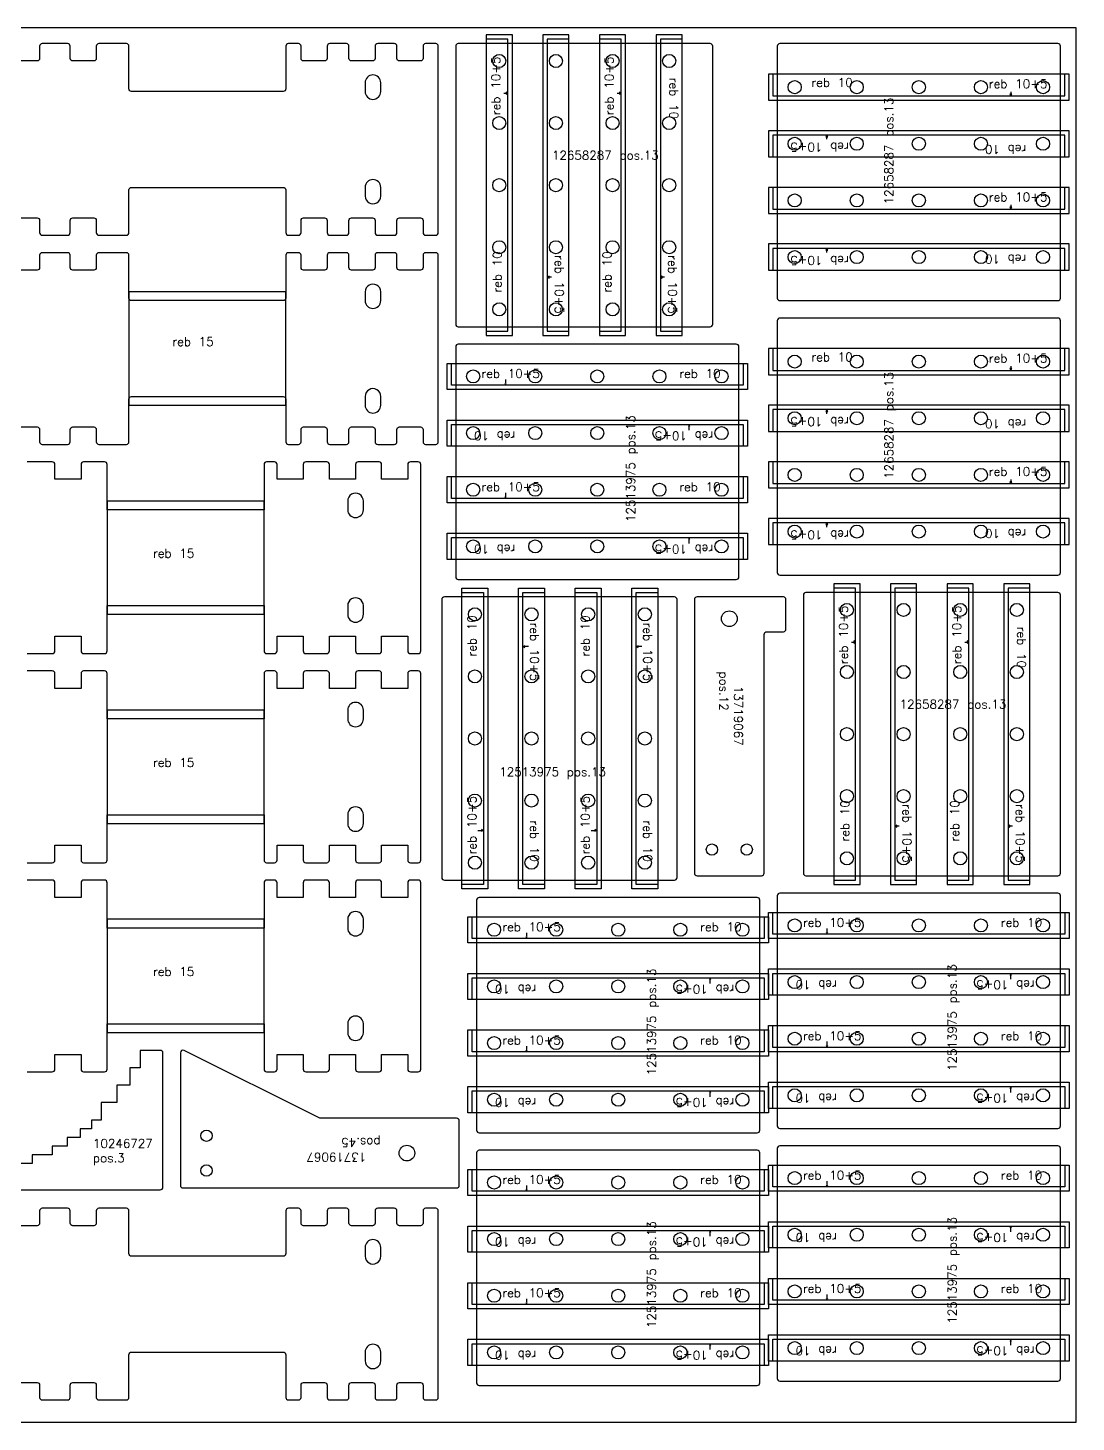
# Model space of a CAD drawing. Header units: millimetres. Extents: x 0 to 2500, y -105 to 1600.
# Drawn here: x 1297 to 2500, y 0 to 1600 of the extents above; entities that cross this region are included whole.
import ezdxf

# ---------------------------------------------------------------- set-up
doc = ezdxf.new("R2010")
doc.units = ezdxf.units.MM
for name, color, linetype in [('10246727', 7, 'Continuous'), ('12513975', 7, 'Continuous'), ('12658287', 7, 'Continuous'), ('13719067v0', 7, 'Continuous'), ('Rebaixo', 6, 'Continuous'), ('sheet', 24, 'Continuous'), ('Texto', 7, 'Continuous')]:
    doc.layers.add(name, color=color, linetype=linetype)
doc.styles.get("Standard").update_dxf_attribs({"font": 'txt.shx'})

msp = doc.modelspace()

# ---------------------------------------------------------------- linework, layer by layer
at = {"color": 1}
for points in [[(1296, 882), (1325, 882, 0.414214), (1328, 885), (1328, 902), (1358, 902), (1358, 885, 0.414214), (1361, 882), (1385, 882, 0.414214), (1388, 885), (1388, 937), (1568, 937), (1568, 885, 0.414214), (1571, 882), (1580, 882, 0.414214), (1583, 885), (1583, 902), (1613, 902), (1613, 885, 0.414214), (1616, 882), (1640, 882, 0.414214), (1643, 885), (1643, 902), (1673, 902), (1673, 885, 0.414214), (1676, 882), (1700, 882, 0.414214), (1703, 885), (1703, 902), (1733, 902), (1733, 885, 0.414214), (1736, 882), (1745, 882, 0.414214), (1748, 885), (1748, 1099, 0.414214), (1745, 1102), (1736, 1102, 0.414214), (1733, 1099), (1733, 1082), (1703, 1082), (1703, 1099, 0.414214), (1700, 1102), (1676, 1102, 0.414214), (1673, 1099), (1673, 1082), (1643, 1082), (1643, 1099, 0.414214), (1640, 1102), (1616, 1102, 0.414214), (1613, 1099), (1613, 1082), (1583, 1082), (1583, 1099, 0.414214), (1580, 1102), (1571, 1102, 0.414214), (1568, 1099), (1568, 1047), (1388, 1047), (1388, 1099, 0.414214), (1385, 1102), (1361, 1102, 0.414214), (1358, 1099), (1358, 1082), (1328, 1082), (1328, 1099, 0.414214), (1325, 1102), (1296, 1102, 0.414214)], [(1296, 642), (1325, 642, 0.414214), (1328, 645), (1328, 662), (1358, 662), (1358, 645, 0.414214), (1361, 642), (1385, 642, 0.414214), (1388, 645), (1388, 697), (1568, 697), (1568, 645, 0.414214), (1571, 642), (1580, 642, 0.414214), (1583, 645), (1583, 662), (1613, 662), (1613, 645, 0.414214), (1616, 642), (1640, 642, 0.414214), (1643, 645), (1643, 662), (1673, 662), (1673, 645, 0.414214), (1676, 642), (1700, 642, 0.414214), (1703, 645), (1703, 662), (1733, 662), (1733, 645, 0.414214), (1736, 642), (1745, 642, 0.414214), (1748, 645), (1748, 859, 0.414214), (1745, 862), (1736, 862, 0.414214), (1733, 859), (1733, 842), (1703, 842), (1703, 859, 0.414214), (1700, 862), (1676, 862, 0.414214), (1673, 859), (1673, 842), (1643, 842), (1643, 859, 0.414214), (1640, 862), (1616, 862, 0.414214), (1613, 859), (1613, 842), (1583, 842), (1583, 859, 0.414214), (1580, 862), (1571, 862, 0.414214), (1568, 859), (1568, 807), (1388, 807), (1388, 859, 0.414214), (1385, 862), (1361, 862, 0.414214), (1358, 859), (1358, 842), (1328, 842), (1328, 859, 0.414214), (1325, 862), (1296, 862, 0.414214)], [(1296, 402), (1325, 402, 0.414214), (1328, 405), (1328, 422), (1358, 422), (1358, 405, 0.414214), (1361, 402), (1385, 402, 0.414214), (1388, 405), (1388, 457), (1568, 457), (1568, 405, 0.414214), (1571, 402), (1580, 402, 0.414214), (1583, 405), (1583, 422), (1613, 422), (1613, 405, 0.414214), (1616, 402), (1640, 402, 0.414214), (1643, 405), (1643, 422), (1673, 422), (1673, 405, 0.414214), (1676, 402), (1700, 402, 0.414214), (1703, 405), (1703, 422), (1733, 422), (1733, 405, 0.414214), (1736, 402), (1745, 402, 0.414214), (1748, 405), (1748, 619, 0.414214), (1745, 622), (1736, 622, 0.414214), (1733, 619), (1733, 602), (1703, 602), (1703, 619, 0.414214), (1700, 622), (1676, 622, 0.414214), (1673, 619), (1673, 602), (1643, 602), (1643, 619, 0.414214), (1640, 622), (1616, 622, 0.414214), (1613, 619), (1613, 602), (1583, 602), (1583, 619, 0.414214), (1580, 622), (1571, 622, 0.414214), (1568, 619), (1568, 567), (1388, 567), (1388, 619, 0.414214), (1385, 622), (1361, 622, 0.414214), (1358, 619), (1358, 602), (1328, 602), (1328, 619, 0.414214), (1325, 622), (1296, 622, 0.414214)]]:
    msp.add_lwpolyline(points, format="xyb", dxfattribs=at)
for points in [[(1664, 1047, 0.999976), (1682, 1047), (1682, 1057, 1.000045), (1664, 1057)], [(1682, 937, 1.000023), (1664, 937), (1664, 927, 0.999955), (1682, 927)], [(1664, 807, 0.999969), (1682, 807), (1682, 817, 0.999977), (1664, 817)], [(1682, 697, 1.000031), (1664, 697), (1664, 687, 0.999969), (1682, 687)], [(1664, 567, 0.999979), (1682, 567), (1682, 577, 1.000021), (1664, 577)], [(1682, 457, 1.000021), (1664, 457), (1664, 447, 1.000032), (1682, 447)]]:
    msp.add_lwpolyline(points, format="xyb", close=True, dxfattribs=at)
at = {"layer": '10246727', "color": 4}
msp.add_lwpolyline([(1275, 266.6), (1449, 266.6, 0.414214), (1452, 269.6), (1452, 423.6, 0.414214), (1449, 426.6), (1426, 426.6), (1426, 406.6), (1414, 406.6), (1414, 386.6), (1399, 386.6), (1399, 366.6), (1381, 366.6), (1381, 346.6), (1370, 346.6), (1370, 336.6), (1357, 336.6), (1357, 326.6), (1342, 326.6), (1342, 316.6), (1325, 316.6), (1325, 306.6), (1302, 306.6), (1302, 296.6), (1272, 296.6)], format="xyb", dxfattribs=at)
at = {"layer": '12513975', "color": 32}
for p, q in [((1845.1, 1196.6), (1845.1, 1192.5)), ((2055.9, 1138.4), (2055.9, 1142.5)), ((1845.1, 1066.6), (1845.1, 1062.5)), ((2055.9, 1008.4), (2055.9, 1012.5)), ((1871.6, 889.9), (1867.5, 889.9)), ((2001.6, 889.9), (1997.5, 889.9)), ((1813.4, 679.1), (1817.5, 679.1)), ((1943.4, 679.1), (1947.5, 679.1)), ((1869.1, 561.6), (1869.1, 557.5)), ((2214.1, 566.6), (2214.1, 562.5)), ((2424.9, 508.4), (2424.9, 512.5)), ((2079.9, 503.4), (2079.9, 507.5)), ((2214.1, 436.6), (2214.1, 432.5)), ((1869.1, 431.6), (1869.1, 427.5)), ((2079.9, 373.4), (2079.9, 377.5)), ((2424.9, 378.4), (2424.9, 382.5)), ((2214.1, 276.6), (2214.1, 272.5)), ((1869.1, 271.6), (1869.1, 267.5)), ((2079.9, 213.4), (2079.9, 217.5)), ((2424.9, 218.4), (2424.9, 222.5)), ((2214.1, 146.6), (2214.1, 142.5)), ((1869.1, 141.6), (1869.1, 137.5)), ((2079.9, 83.4), (2079.9, 87.5)), ((2424.9, 88.4), (2424.9, 92.5))]:
    msp.add_line(p, q, dxfattribs=at)
for points in [[(1788, 1234), (1788, 970, 0.414214), (1791, 967), (2110, 967, 0.414214), (2113, 970), (2113, 1234, 0.414214), (2110, 1237), (1791, 1237, 0.414214)], [(2039, 947), (1775, 947, 0.414214), (1772, 944), (1772, 625, 0.414214), (1775, 622), (2039, 622, 0.414214), (2042, 625), (2042, 944, 0.414214)], [(1812, 599), (1812, 335, 0.414214), (1815, 332), (2134, 332, 0.414214), (2137, 335), (2137, 599, 0.414214), (2134, 602), (1815, 602, 0.414214)], [(2157, 604), (2157, 340, 0.414214), (2160, 337), (2479, 337, 0.414214), (2482, 340), (2482, 604, 0.414214), (2479, 607), (2160, 607, 0.414214)], [(1812, 309), (1812, 45, 0.414214), (1815, 42), (2134, 42, 0.414214), (2137, 45), (2137, 309, 0.414214), (2134, 312), (1815, 312, 0.414214)], [(2157, 314), (2157, 50, 0.414214), (2160, 47), (2479, 47, 0.414214), (2482, 50), (2482, 314, 0.414214), (2479, 317), (2160, 317, 0.414214)]]:
    msp.add_lwpolyline(points, format="xyb", close=True, dxfattribs=at)
for points in [[(1844.3, 1192.3), (1845.1, 1190.9), (1845.9, 1192.3)], [(2056.7, 1142.7), (2055.9, 1144.1), (2055.1, 1142.7)], [(1844.3, 1062.3), (1845.1, 1060.9), (1845.9, 1062.3)], [(2056.7, 1012.7), (2055.9, 1014.1), (2055.1, 1012.7)], [(1867.3, 890.7), (1865.9, 889.9), (1867.3, 889.1)], [(1997.3, 890.7), (1995.9, 889.9), (1997.3, 889.1)], [(1817.7, 678.3), (1819.1, 679.1), (1817.7, 679.9)], [(1947.7, 678.3), (1949.1, 679.1), (1947.7, 679.9)], [(2213.3, 562.3), (2214.1, 560.9), (2214.9, 562.3)], [(1868.3, 557.3), (1869.1, 555.9), (1869.9, 557.3)], [(2425.7, 512.7), (2424.9, 514.1), (2424.1, 512.7)], [(2080.7, 507.7), (2079.9, 509.1), (2079.1, 507.7)], [(2213.3, 432.3), (2214.1, 430.9), (2214.9, 432.3)], [(1868.3, 427.3), (1869.1, 425.9), (1869.9, 427.3)], [(2425.7, 382.7), (2424.9, 384.1), (2424.1, 382.7)], [(2080.7, 377.7), (2079.9, 379.1), (2079.1, 377.7)], [(2213.3, 272.3), (2214.1, 270.9), (2214.9, 272.3)], [(1868.3, 267.3), (1869.1, 265.9), (1869.9, 267.3)], [(2425.7, 222.7), (2424.9, 224.1), (2424.1, 222.7)], [(2080.7, 217.7), (2079.9, 219.1), (2079.1, 217.7)], [(1868.3, 137.3), (1869.1, 135.9), (1869.9, 137.3)], [(2213.3, 142.3), (2214.1, 140.9), (2214.9, 142.3)], [(2080.7, 87.7), (2079.9, 89.1), (2079.1, 87.7)], [(2425.7, 92.7), (2424.9, 94.1), (2424.1, 92.7)]]:
    msp.add_lwpolyline(points, dxfattribs=at)
at = {"layer": '12513975', "color": 32, "linetype": 'Continuous', "lineweight": 25}
for centre in [(1808, 1200), (1879.3, 1200), (1950.5, 1200), (2021.8, 1200), (2093, 1200), (1808, 1135), (1879.3, 1135), (1950.5, 1135), (2021.8, 1135), (2093, 1135), (1808, 1070), (1879.3, 1070), (1950.5, 1070), (2021.8, 1070), (2093, 1070), (1808, 1005), (1879.3, 1005), (1950.5, 1005), (2021.8, 1005), (2093, 1005), (1810, 927), (1875, 927), (1940, 927), (2005, 927), (1810, 855.8), (1875, 855.8), (1940, 855.8), (2005, 855.8), (1810, 784.5), (1875, 784.5), (1940, 784.5), (2005, 784.5), (1810, 713.3), (1875, 713.3), (1940, 713.3), (2005, 713.3), (1810, 642), (1875, 642), (1940, 642), (2005, 642), (2177, 570), (2248.3, 570), (2319.5, 570), (2390.8, 570), (2462, 570), (1832, 565), (1903.3, 565), (1974.5, 565), (2045.8, 565), (2117, 565), (2177, 505), (2248.3, 505), (2319.5, 505), (2390.8, 505), (2462, 505), (1832, 500), (1903.3, 500), (1974.5, 500), (2045.8, 500), (2117, 500), (1832, 435), (1903.3, 435), (1974.5, 435), (2045.8, 435), (2117, 435), (2177, 440), (2248.3, 440), (2319.5, 440), (2390.8, 440), (2462, 440), (1832, 370), (1903.3, 370), (1974.5, 370), (2045.8, 370), (2117, 370), (2177, 375), (2248.3, 375), (2319.5, 375), (2390.8, 375), (2462, 375), (1832, 275), (1903.3, 275), (1974.5, 275), (2045.8, 275), (2117, 275), (2177, 280), (2248.3, 280), (2319.5, 280), (2390.8, 280), (2462, 280), (1832, 210), (1903.3, 210), (1974.5, 210), (2045.8, 210), (2117, 210), (2177, 215), (2248.3, 215), (2319.5, 215), (2390.8, 215), (2462, 215), (1832, 145), (1903.3, 145), (1974.5, 145), (2045.8, 145), (2117, 145), (2177, 150), (2248.3, 150), (2319.5, 150), (2390.8, 150), (2462, 150), (1832, 80), (1903.3, 80), (1974.5, 80), (2045.8, 80), (2117, 80), (2177, 85), (2248.3, 85), (2319.5, 85), (2390.8, 85), (2462, 85)]:
    msp.add_circle(centre, 7.5, dxfattribs=at)
at = {"layer": '12658287', "color": 3}
for p, q in [((2425.2, 1526.8), (2425.2, 1522)), ((2425.2, 1396.8), (2425.2, 1392)), ((1897.8, 1313.8), (1893, 1313.8)), ((2027.8, 1313.8), (2023, 1313.8)), ((2425.2, 1211.8), (2425.2, 1207)), ((2425.2, 1081.8), (2425.2, 1077)), ((2296.8, 683.8), (2292, 683.8)), ((2426.8, 683.8), (2422, 683.8))]:
    msp.add_line(p, q, dxfattribs=at)
at = {"layer": '12658287', "color": 4}
for points in [[(1283.5, 1382), (1307.5, 1382, -0.414214), (1310.5, 1379), (1310.5, 1365, 0.414214), (1313.5, 1362), (1342.5, 1362, 0.414214), (1345.5, 1365), (1345.5, 1379, -0.414214), (1348.5, 1382), (1372.5, 1382, -0.414214), (1375.5, 1379), (1375.5, 1365, 0.414214), (1378.5, 1362), (1410, 1362, 0.414214), (1413, 1365), (1413, 1414, -0.414214), (1416, 1417), (1590, 1417, -0.414214), (1593, 1414), (1593, 1365, 0.414214), (1596, 1362), (1607.5, 1362, 0.414214), (1610.5, 1365), (1610.5, 1379, -0.414214), (1613.5, 1382), (1637.5, 1382, -0.414214), (1640.5, 1379), (1640.5, 1365, 0.414214), (1643.5, 1362), (1662.5, 1362, 0.414214), (1665.5, 1365), (1665.5, 1379, -0.414214), (1668.5, 1382), (1692.5, 1382, -0.414214), (1695.5, 1379), (1695.5, 1365, 0.414214), (1698.5, 1362), (1717.5, 1362, 0.414214), (1720.5, 1365), (1720.5, 1379, -0.414214), (1723.5, 1382), (1747.5, 1382, -0.414214), (1750.5, 1379), (1750.5, 1365, 0.414214), (1753.5, 1362), (1765, 1362, 0.414214), (1768, 1365), (1768, 1579, 0.414214), (1765, 1582), (1753.5, 1582, 0.414214), (1750.5, 1579), (1750.5, 1565, -0.414214), (1747.5, 1562), (1723.5, 1562, -0.414214), (1720.5, 1565), (1720.5, 1579, 0.414214), (1717.5, 1582), (1698.5, 1582, 0.414214), (1695.5, 1579), (1695.5, 1565, -0.414214), (1692.5, 1562), (1668.5, 1562, -0.414214), (1665.5, 1565), (1665.5, 1579, 0.414214), (1662.5, 1582), (1643.5, 1582, 0.414214), (1640.5, 1579), (1640.5, 1565, -0.414214), (1637.5, 1562), (1613.5, 1562, -0.414214), (1610.5, 1565), (1610.5, 1579, 0.414214), (1607.5, 1582), (1596, 1582, 0.414214), (1593, 1579), (1593, 1530, -0.414214), (1590, 1527), (1416, 1527, -0.414214), (1413, 1530), (1413, 1579, 0.414214), (1410, 1582), (1378.5, 1582, 0.414214), (1375.5, 1579), (1375.5, 1565, -0.414214), (1372.5, 1562), (1348.5, 1562, -0.414214), (1345.5, 1565), (1345.5, 1579, 0.414214), (1342.5, 1582), (1313.5, 1582, 0.414214), (1310.5, 1579), (1310.5, 1565, -0.414214), (1307.5, 1562), (1283.5, 1562, -0.414214)], [(1283.5, 45.4), (1307.5, 45.4, -0.414214), (1310.5, 42.4), (1310.5, 28.4, 0.414214), (1313.5, 25.4), (1342.5, 25.4, 0.414214), (1345.5, 28.4), (1345.5, 42.4, -0.414214), (1348.5, 45.4), (1372.5, 45.4, -0.414214), (1375.5, 42.4), (1375.5, 28.4, 0.414214), (1378.5, 25.4), (1410, 25.4, 0.414214), (1413, 28.4), (1413, 77.4, -0.414214), (1416, 80.4), (1590, 80.4, -0.414214), (1593, 77.4), (1593, 28.4, 0.414214), (1596, 25.4), (1607.5, 25.4, 0.414214), (1610.5, 28.4), (1610.5, 42.4, -0.414214), (1613.5, 45.4), (1637.5, 45.4, -0.414214), (1640.5, 42.4), (1640.5, 28.4, 0.414214), (1643.5, 25.4), (1662.5, 25.4, 0.414214), (1665.5, 28.4), (1665.5, 42.4, -0.414214), (1668.5, 45.4), (1692.5, 45.4, -0.414214), (1695.5, 42.4), (1695.5, 28.4, 0.414214), (1698.5, 25.4), (1717.5, 25.4, 0.414214), (1720.5, 28.4), (1720.5, 42.4, -0.414214), (1723.5, 45.4), (1747.5, 45.4, -0.414214), (1750.5, 42.4), (1750.5, 28.4, 0.414214), (1753.5, 25.4), (1765, 25.4, 0.414214), (1768, 28.4), (1768, 242.4, 0.414214), (1765, 245.4), (1753.5, 245.4, 0.414214), (1750.5, 242.4), (1750.5, 228.4, -0.414214), (1747.5, 225.4), (1723.5, 225.4, -0.414214), (1720.5, 228.4), (1720.5, 242.4, 0.414214), (1717.5, 245.4), (1698.5, 245.4, 0.414214), (1695.5, 242.4), (1695.5, 228.4, -0.414214), (1692.5, 225.4), (1668.5, 225.4, -0.414214), (1665.5, 228.4), (1665.5, 242.4, 0.414214), (1662.5, 245.4), (1643.5, 245.4, 0.414214), (1640.5, 242.4), (1640.5, 228.4, -0.414214), (1637.5, 225.4), (1613.5, 225.4, -0.414214), (1610.5, 228.4), (1610.5, 242.4, 0.414214), (1607.5, 245.4), (1596, 245.4, 0.414214), (1593, 242.4), (1593, 193.4, -0.414214), (1590, 190.4), (1416, 190.4, -0.414214), (1413, 193.4), (1413, 242.4, 0.414214), (1410, 245.4), (1378.5, 245.4, 0.414214), (1375.5, 242.4), (1375.5, 228.4, -0.414214), (1372.5, 225.4), (1348.5, 225.4, -0.414214), (1345.5, 228.4), (1345.5, 242.4, 0.414214), (1342.5, 245.4), (1313.5, 245.4, 0.414214), (1310.5, 242.4), (1310.5, 228.4, -0.414214), (1307.5, 225.4), (1283.5, 225.4, -0.414214)]]:
    msp.add_lwpolyline(points, format="xyb", dxfattribs=at)
at = {"layer": '12658287', "color": 3}
for points in [[(2080, 1582), (1791, 1582, 0.414214), (1788, 1579), (1788, 1260, 0.414214), (1791, 1257), (2080, 1257, 0.414214), (2083, 1260), (2083, 1579, 0.414214)], [(2157, 1579), (2157, 1290, 0.414214), (2160, 1287), (2479, 1287, 0.414214), (2482, 1290), (2482, 1579, 0.414214), (2479, 1582), (2160, 1582, 0.414214)], [(2157, 1264), (2157, 975, 0.414214), (2160, 972), (2479, 972, 0.414214), (2482, 975), (2482, 1264, 0.414214), (2479, 1267), (2160, 1267, 0.414214)], [(2479, 952), (2190, 952, 0.414214), (2187, 949), (2187, 630, 0.414214), (2190, 627), (2479, 627, 0.414214), (2482, 630), (2482, 949, 0.414214)]]:
    msp.add_lwpolyline(points, format="xyb", close=True, dxfattribs=at)
at = {"layer": '12658287', "color": 4}
for points in [[(1684, 1527, 0.999968), (1702, 1527), (1702, 1537, 0.999983), (1684, 1537)], [(1702, 1417, 0.999983), (1684, 1417), (1684, 1407, 1.000021), (1702, 1407)], [(1684, 190.4, 1.000016), (1702, 190.4), (1702, 200.4, 0.99999), (1684, 200.4)], [(1702, 80.4, 0.99999), (1684, 80.4), (1684, 70.4, 1.000016), (1702, 70.4)]]:
    msp.add_lwpolyline(points, format="xyb", close=True, dxfattribs=at)
at = {"layer": '12658287', "color": 6}
msp.add_lwpolyline([(1283.5, 1142), (1307.5, 1142, -0.414214), (1310.5, 1139), (1310.5, 1125, 0.414214), (1313.5, 1122), (1342.5, 1122, 0.414214), (1345.5, 1125), (1345.5, 1139, -0.414214), (1348.5, 1142), (1372.5, 1142, -0.414214), (1375.5, 1139), (1375.5, 1125, 0.414214), (1378.5, 1122), (1410, 1122, 0.414214), (1413, 1125), (1413, 1174, -0.414214), (1416, 1177), (1590, 1177, -0.414214), (1593, 1174), (1593, 1125, 0.414214), (1596, 1122), (1607.5, 1122, 0.414214), (1610.5, 1125), (1610.5, 1139, -0.414214), (1613.5, 1142), (1637.5, 1142, -0.414214), (1640.5, 1139), (1640.5, 1125, 0.414214), (1643.5, 1122), (1662.5, 1122, 0.414214), (1665.5, 1125), (1665.5, 1139, -0.414214), (1668.5, 1142), (1692.5, 1142, -0.414214), (1695.5, 1139), (1695.5, 1125, 0.414214), (1698.5, 1122), (1717.5, 1122, 0.414214), (1720.5, 1125), (1720.5, 1139, -0.414214), (1723.5, 1142), (1747.5, 1142, -0.414214), (1750.5, 1139), (1750.5, 1125, 0.414214), (1753.5, 1122), (1765, 1122, 0.414214), (1768, 1125), (1768, 1339, 0.414214), (1765, 1342), (1753.5, 1342, 0.414214), (1750.5, 1339), (1750.5, 1325, -0.414214), (1747.5, 1322), (1723.5, 1322, -0.414214), (1720.5, 1325), (1720.5, 1339, 0.414214), (1717.5, 1342), (1698.5, 1342, 0.414214), (1695.5, 1339), (1695.5, 1325, -0.414214), (1692.5, 1322), (1668.5, 1322, -0.414214), (1665.5, 1325), (1665.5, 1339, 0.414214), (1662.5, 1342), (1643.5, 1342, 0.414214), (1640.5, 1339), (1640.5, 1325, -0.414214), (1637.5, 1322), (1613.5, 1322, -0.414214), (1610.5, 1325), (1610.5, 1339, 0.414214), (1607.5, 1342), (1596, 1342, 0.414214), (1593, 1339), (1593, 1290, -0.414214), (1590, 1287), (1416, 1287, -0.414214), (1413, 1290), (1413, 1339, 0.414214), (1410, 1342), (1378.5, 1342, 0.414214), (1375.5, 1339), (1375.5, 1325, -0.414214), (1372.5, 1322), (1348.5, 1322, -0.414214), (1345.5, 1325), (1345.5, 1339, 0.414214), (1342.5, 1342), (1313.5, 1342, 0.414214), (1310.5, 1339), (1310.5, 1325, -0.414214), (1307.5, 1322), (1283.5, 1322, -0.414214)], format="xyb", dxfattribs=at)
for points in [[(1684, 1287, 0.999994), (1702, 1287), (1702, 1297, 1.000013), (1684, 1297)], [(1702, 1177, 1.000013), (1684, 1177), (1684, 1167, 0.999994), (1702, 1167)]]:
    msp.add_lwpolyline(points, format="xyb", close=True, dxfattribs=at)
at = {"layer": '12658287', "color": 3, "linetype": 'Continuous', "lineweight": 25}
for centre in [(1838, 1562), (1903, 1562), (1968, 1562), (2033, 1562), (2177, 1532), (2248.3, 1532), (2319.5, 1532), (2390.8, 1532), (2462, 1532), (1838, 1490.8), (1903, 1490.8), (1968, 1490.8), (2033, 1490.8), (2177, 1467), (2248.3, 1467), (2319.5, 1467), (2390.8, 1467), (2462, 1467), (1838, 1419.5), (1903, 1419.5), (1968, 1419.5), (2033, 1419.5), (2177, 1402), (2248.3, 1402), (2319.5, 1402), (2390.8, 1402), (2462, 1402), (1838, 1348.3), (1903, 1348.3), (1968, 1348.3), (2033, 1348.3), (2177, 1337), (2248.3, 1337), (2319.5, 1337), (2390.8, 1337), (2462, 1337), (1838, 1277), (1903, 1277), (1968, 1277), (2033, 1277), (2177, 1217), (2248.3, 1217), (2319.5, 1217), (2390.8, 1217), (2462, 1217), (2177, 1152), (2248.3, 1152), (2319.5, 1152), (2390.8, 1152), (2462, 1152), (2177, 1087), (2248.3, 1087), (2319.5, 1087), (2390.8, 1087), (2462, 1087), (2177, 1022), (2248.3, 1022), (2319.5, 1022), (2390.8, 1022), (2462, 1022), (2237, 932), (2302, 932), (2367, 932), (2432, 932), (2237, 860.8), (2302, 860.8), (2367, 860.8), (2432, 860.8), (2237, 789.5), (2302, 789.5), (2367, 789.5), (2432, 789.5), (2237, 718.3), (2302, 718.3), (2367, 718.3), (2432, 718.3), (2237, 647), (2302, 647), (2367, 647), (2432, 647)]:
    msp.add_circle(centre, 7.5, dxfattribs=at)
at = {"layer": '13719067v0', "color": 4}
for points in [[(2167, 944, 0.414214), (2164, 947), (2065, 947, 0.414214), (2062, 944), (2062, 630, 0.414214), (2065, 627), (2139, 627, 0.414214), (2142, 630), (2142, 904, -0.414214), (2145, 907), (2164, 907, 0.414214), (2167, 910)], [(1792, 345.7, 0.414214), (1789, 348.7), (1632.7, 348.7, -0.116434), (1631.4, 349), (1476.3, 426.5, 0.557537), (1472, 423.9), (1472, 271.7, 0.414214), (1475, 268.7), (1789, 268.7, 0.414214), (1792, 271.7)]]:
    msp.add_lwpolyline(points, format="xyb", close=True, dxfattribs=at)
for centre, radius in [((2102, 922), 9), ((2082, 657), 6.5), ((2122, 657), 6.5), ((1502, 328.7), 6.5), ((1732, 308.7), 9), ((1502, 288.7), 6.5)]:
    msp.add_circle(centre, radius, dxfattribs=at)
at = {"layer": 'Rebaixo', "color": 3}
for p, q in [((1843.2, 1525.2), (1848, 1525.2)), ((1973.2, 1525.2), (1978, 1525.2)), ((2213.8, 1472.2), (2213.8, 1477)), ((2213.8, 1342.2), (2213.8, 1347)), ((2213.8, 1157.2), (2213.8, 1162)), ((2213.8, 1027.2), (2213.8, 1032)), ((2242.2, 895.2), (2247, 895.2)), ((2372.2, 895.2), (2377, 895.2))]:
    msp.add_line(p, q, dxfattribs=at)
for points in [[(1853, 1592), (1823, 1592), (1823, 1247), (1853, 1247)], [(1823, 1252), (1848, 1252), (1848, 1587), (1823, 1587)], [(1888, 1247), (1918, 1247), (1918, 1592), (1888, 1592)], [(1918, 1587), (1893, 1587), (1893, 1252), (1918, 1252)], [(1983, 1592), (1953, 1592), (1953, 1247), (1983, 1247)], [(1953, 1252), (1978, 1252), (1978, 1587), (1953, 1587)], [(2018, 1247), (2048, 1247), (2048, 1592), (2018, 1592)], [(2048, 1587), (2023, 1587), (2023, 1252), (2048, 1252)], [(2492, 1517), (2492, 1547), (2147, 1547), (2147, 1517)], [(2152, 1547), (2152, 1522), (2487, 1522), (2487, 1547)], [(1848, 1525.2), (1845.9, 1526.4), (1845.9, 1523.9)], [(1978, 1525.2), (1975.9, 1526.4), (1975.9, 1523.9)], [(2425.2, 1522), (2426.4, 1524.1), (2423.9, 1524.1)], [(2147, 1482), (2147, 1452), (2492, 1452), (2492, 1482)], [(2487, 1452), (2487, 1477), (2152, 1477), (2152, 1452)], [(2213.8, 1477), (2212.6, 1474.9), (2215.1, 1474.9)], [(2492, 1387), (2492, 1417), (2147, 1417), (2147, 1387)], [(2152, 1417), (2152, 1392), (2487, 1392), (2487, 1417)], [(2425.2, 1392), (2426.4, 1394.1), (2423.9, 1394.1)], [(2147, 1352), (2147, 1322), (2492, 1322), (2492, 1352)], [(2487, 1322), (2487, 1347), (2152, 1347), (2152, 1322)], [(2213.8, 1347), (2212.6, 1344.9), (2215.1, 1344.9)], [(1893, 1313.8), (1895.1, 1312.6), (1895.1, 1315.1)], [(2023, 1313.8), (2025.1, 1312.6), (2025.1, 1315.1)], [(2492, 1202), (2492, 1232), (2147, 1232), (2147, 1202)], [(2152, 1232), (2152, 1207), (2487, 1207), (2487, 1232)], [(2425.2, 1207), (2426.4, 1209.1), (2423.9, 1209.1)], [(2147, 1167), (2147, 1137), (2492, 1137), (2492, 1167)], [(2487, 1137), (2487, 1162), (2152, 1162), (2152, 1137)], [(2213.8, 1162), (2212.6, 1159.9), (2215.1, 1159.9)], [(2492, 1072), (2492, 1102), (2147, 1102), (2147, 1072)], [(2152, 1102), (2152, 1077), (2487, 1077), (2487, 1102)], [(2425.2, 1077), (2426.4, 1079.1), (2423.9, 1079.1)], [(2147, 1037), (2147, 1007), (2492, 1007), (2492, 1037)], [(2487, 1007), (2487, 1032), (2152, 1032), (2152, 1007)], [(2213.8, 1032), (2212.6, 1029.9), (2215.1, 1029.9)], [(2252, 962), (2222, 962), (2222, 617), (2252, 617)], [(2287, 617), (2317, 617), (2317, 962), (2287, 962)], [(2382, 962), (2352, 962), (2352, 617), (2382, 617)], [(2417, 617), (2447, 617), (2447, 962), (2417, 962)], [(2222, 622), (2247, 622), (2247, 957), (2222, 957)], [(2317, 957), (2292, 957), (2292, 622), (2317, 622)], [(2352, 622), (2377, 622), (2377, 957), (2352, 957)], [(2447, 957), (2422, 957), (2422, 622), (2447, 622)], [(2247, 895.2), (2244.9, 896.4), (2244.9, 893.9)], [(2377, 895.2), (2374.9, 896.4), (2374.9, 893.9)], [(2292, 683.8), (2294.1, 682.6), (2294.1, 685.1)], [(2422, 683.8), (2424.1, 682.6), (2424.1, 685.1)]]:
    msp.add_lwpolyline(points, close=True, dxfattribs=at)
at = {"layer": 'Rebaixo', "color": 6}
msp.add_lwpolyline([(1413, 1297), (1413, 1167), (1593, 1167), (1593, 1297)], close=True, dxfattribs=at)
at = {"layer": 'Rebaixo', "color": 32}
for points in [[(1778, 1185), (1778, 1215), (2123, 1215), (2123, 1185)], [(1783, 1190), (1783, 1215), (2118, 1215), (2118, 1190)], [(2123, 1150), (2123, 1120), (1778, 1120), (1778, 1150)], [(2118, 1145), (2118, 1120), (1783, 1120), (1783, 1145)], [(1778, 1055), (1778, 1085), (2123, 1085), (2123, 1055)], [(1783, 1060), (1783, 1085), (2118, 1085), (2118, 1060)], [(2123, 1020), (2123, 990), (1778, 990), (1778, 1020)], [(2118, 1015), (2118, 990), (1783, 990), (1783, 1015)], [(1825, 612), (1795, 612), (1795, 957), (1825, 957)], [(1820, 617), (1795, 617), (1795, 952), (1820, 952)], [(1860, 957), (1890, 957), (1890, 612), (1860, 612)], [(1865, 952), (1890, 952), (1890, 617), (1865, 617)], [(1955, 612), (1925, 612), (1925, 957), (1955, 957)], [(1950, 617), (1925, 617), (1925, 952), (1950, 952)], [(1990, 957), (2020, 957), (2020, 612), (1990, 612)], [(1995, 952), (2020, 952), (2020, 617), (1995, 617)], [(1802, 550), (1802, 580), (2147, 580), (2147, 550)], [(1807, 555), (1807, 580), (2142, 580), (2142, 555)], [(2147, 555), (2147, 585), (2492, 585), (2492, 555)], [(2152, 560), (2152, 585), (2487, 585), (2487, 560)], [(2147, 515), (2147, 485), (1802, 485), (1802, 515)], [(2492, 520), (2492, 490), (2147, 490), (2147, 520)], [(2487, 515), (2487, 490), (2152, 490), (2152, 515)], [(2142, 510), (2142, 485), (1807, 485), (1807, 510)], [(1802, 420), (1802, 450), (2147, 450), (2147, 420)], [(1807, 425), (1807, 450), (2142, 450), (2142, 425)], [(2147, 425), (2147, 455), (2492, 455), (2492, 425)], [(2152, 430), (2152, 455), (2487, 455), (2487, 430)], [(2147, 385), (2147, 355), (1802, 355), (1802, 385)], [(2492, 390), (2492, 360), (2147, 360), (2147, 390)], [(2487, 385), (2487, 360), (2152, 360), (2152, 385)], [(2142, 380), (2142, 355), (1807, 355), (1807, 380)], [(1802, 260), (1802, 290), (2147, 290), (2147, 260)], [(1807, 265), (1807, 290), (2142, 290), (2142, 265)], [(2147, 265), (2147, 295), (2492, 295), (2492, 265)], [(2152, 270), (2152, 295), (2487, 295), (2487, 270)], [(2147, 225), (2147, 195), (1802, 195), (1802, 225)], [(2492, 230), (2492, 200), (2147, 200), (2147, 230)], [(2487, 225), (2487, 200), (2152, 200), (2152, 225)], [(2142, 220), (2142, 195), (1807, 195), (1807, 220)], [(1802, 130), (1802, 160), (2147, 160), (2147, 130)], [(1807, 135), (1807, 160), (2142, 160), (2142, 135)], [(2147, 135), (2147, 165), (2492, 165), (2492, 135)], [(2152, 140), (2152, 165), (2487, 165), (2487, 140)], [(2492, 100), (2492, 70), (2147, 70), (2147, 100)], [(2147, 95), (2147, 65), (1802, 65), (1802, 95)], [(2142, 90), (2142, 65), (1807, 65), (1807, 90)], [(2487, 95), (2487, 70), (2152, 70), (2152, 95)]]:
    msp.add_lwpolyline(points, close=True, dxfattribs=at)
at = {"layer": 'Rebaixo', "color": 1}
for points in [[(1388, 1057), (1388, 927), (1568, 927), (1568, 1057)], [(1388, 817), (1388, 687), (1568, 687), (1568, 817)], [(1388, 577), (1388, 447), (1568, 447), (1568, 577)]]:
    msp.add_lwpolyline(points, close=True, dxfattribs=at)
at = {"layer": 'sheet', "color": 7}
msp.add_lwpolyline([(0, 0), (2500, 0), (2500, 1600), (0, 1600)], close=True, dxfattribs=at)

# ---------------------------------------------------------------- texts
at = {"layer": 'Rebaixo', "color": 3, "char_height": 10, "attachment_point": 1}
for s, width, insert, rotation in [('reb 10+5', 119.338, (1829.1, 1499.8), 90), ('reb 10+5', 119.338, (1959.1, 1499.8), 90), ('reb 10', 89.19, (2043.3, 1542.9), 270), ('reb 10+5', 119.338, (2239.2, 1458.1), 180), ('reb 10', 89.19, (2442.9, 1455.6), 180), ('reb 10', 89.19, (1830.7, 1296.1), 90), ('reb 10+5', 119.338, (1911.9, 1339.2), 270), ('reb 10', 89.19, (1956.6, 1296.1), 90), ('reb 10+5', 119.338, (2041.9, 1339.2), 270), ('reb 10+5', 119.338, (2239.2, 1328.1), 180), ('reb 10', 89.19, (2442.9, 1329.7), 180), ('reb 10+5', 119.338, (2239.2, 1143.1), 180), ('reb 10', 89.19, (2442.9, 1140.6), 180), ('reb 10', 89.19, (2442.9, 1014.7), 180), ('reb 10+5', 119.338, (2239.2, 1013.1), 180), ('reb 10+5', 119.338, (2228.1, 869.8), 90), ('reb 10+5', 119.338, (2358.1, 869.8), 90), ('reb 10', 89.19, (2442.3, 912.9), 270), ('reb 10', 89.19, (2229.7, 666.1), 90), ('reb 10+5', 119.338, (2310.9, 709.2), 270), ('reb 10', 89.19, (2355.6, 666.1), 90), ('reb 10+5', 119.338, (2440.9, 709.2), 270)]:
    msp.add_mtext_dynamic_manual_height_columns(s, width=width, gutter_width=12.5, heights=[0], dxfattribs=dict(at, insert=insert, rotation=rotation))
for s, width, insert in [('reb 10', 89.19, (2196.1, 1542.3)), ('reb 10+5', 119.338, (2399.8, 1540.9)), ('reb 10+5', 119.338, (2399.8, 1410.9)), ('reb 10', 89.19, (2196.1, 1227.3)), ('reb 10+5', 119.338, (2399.8, 1225.9)), ('reb 10+5', 119.338, (2399.8, 1095.9))]:
    msp.add_mtext_dynamic_manual_height_columns(s, width=width, gutter_width=12.5, heights=[0], dxfattribs=dict(at, insert=insert))
at = {"layer": 'Rebaixo', "color": 6, "insert": (1462.7, 1244.9), "char_height": 10, "attachment_point": 1}
msp.add_mtext_dynamic_manual_height_columns('reb 15', width=89.19, gutter_width=12.5, heights=[0], dxfattribs=at)
at = {"layer": 'Rebaixo', "color": 32, "char_height": 10, "attachment_point": 1}
for s, insert in [('reb 10+5', (1817.4, 1208.3)), ('reb 10', (2044.5, 1208.3)), ('reb 10+5', (1817.4, 1078.3)), ('reb 10', (2044.5, 1078.3)), ('reb 10+5', (2186.4, 578.3)), ('reb 10', (2413.5, 578.3)), ('reb 10+5', (1841.4, 573.3)), ('reb 10', (2068.5, 573.3)), ('reb 10+5', (2186.4, 448.3)), ('reb 10', (2413.5, 448.3)), ('reb 10+5', (1841.4, 443.3)), ('reb 10', (2068.5, 443.3)), ('reb 10+5', (2186.4, 288.3)), ('reb 10', (2413.5, 288.3)), ('reb 10+5', (1841.4, 283.3)), ('reb 10', (2068.5, 283.3)), ('reb 10+5', (1841.4, 153.3)), ('reb 10', (2068.5, 153.3)), ('reb 10+5', (2186.4, 158.3)), ('reb 10', (2413.5, 158.3))]:
    msp.add_mtext_dynamic_manual_height_columns(s, width=68.93, gutter_width=12.5, heights=[0], dxfattribs=dict(at, insert=insert))
for s, insert, rotation in [('reb 10', (1856.5, 1126.7), 180), ('reb 10+5', (2083.6, 1126.7), 180), ('reb 10', (1856.5, 996.7), 180), ('reb 10+5', (2083.6, 996.7), 180), ('reb 10', (1801.7, 878.5), 90), ('reb 10+5', (1883.3, 917.6), 270), ('reb 10', (1931.7, 878.5), 90), ('reb 10+5', (2013.3, 917.6), 270), ('reb 10+5', (1801.7, 651.4), 90), ('reb 10+5', (1931.7, 651.4), 90), ('reb 10', (1883.3, 690.5), 270), ('reb 10', (2013.3, 690.5), 270), ('reb 10', (1880.5, 491.7), 180), ('reb 10+5', (2107.6, 491.7), 180), ('reb 10', (2225.5, 496.7), 180), ('reb 10+5', (2452.6, 496.7), 180), ('reb 10', (1880.5, 361.7), 180), ('reb 10+5', (2107.6, 361.7), 180), ('reb 10', (2225.5, 366.7), 180), ('reb 10+5', (2452.6, 366.7), 180), ('reb 10', (1880.5, 201.7), 180), ('reb 10+5', (2107.6, 201.7), 180), ('reb 10', (2225.5, 206.7), 180), ('reb 10+5', (2452.6, 206.7), 180), ('reb 10', (1880.5, 71.7), 180), ('reb 10+5', (2107.6, 71.7), 180), ('reb 10', (2225.5, 76.7), 180), ('reb 10+5', (2452.6, 76.7), 180)]:
    msp.add_mtext_dynamic_manual_height_columns(s, width=68.93, gutter_width=12.5, heights=[0], dxfattribs=dict(at, insert=insert, rotation=rotation))
at = {"layer": 'Rebaixo', "color": 1, "char_height": 10, "attachment_point": 1}
for insert in [(1440.5, 1002), (1440.5, 762), (1440.5, 522)]:
    msp.add_mtext_dynamic_manual_height_columns('reb 15', width=81.56, gutter_width=12.5, heights=[0], dxfattribs=dict(at, insert=insert))
at = {"layer": 'Texto', "color": 3, "char_height": 10, "attachment_point": 1, "rotation": 90}
for insert in [(2280.2, 1397.5), (2280.2, 1082.5)]:
    msp.add_mtext_dynamic_manual_height_columns('12658287 pos.13', width=350.856, gutter_width=12.5, heights=[0], dxfattribs=dict(at, insert=insert))
at = {"layer": 'Texto', "color": 3, "char_height": 10, "attachment_point": 1}
for insert in [(1898.5, 1458.8), (2297.5, 828.8)]:
    msp.add_mtext_dynamic_manual_height_columns('12658287 pos.13', width=350.856, gutter_width=12.5, heights=[0], dxfattribs=dict(at, insert=insert))
at = {"layer": 'Texto', "color": 32, "char_height": 10, "attachment_point": 1, "rotation": 90}
for insert in [(1983.8, 1033), (2007.8, 398), (2352.8, 403), (2007.8, 108), (2352.8, 113)]:
    msp.add_mtext_dynamic_manual_height_columns('12513975 pos.13', width=172.613, gutter_width=12.5, heights=[0], dxfattribs=dict(at, insert=insert))
at = {"layer": 'Texto', "color": 4, "char_height": 10, "width": 120.126, "attachment_point": 1}
for s, insert, rotation in [('{\\W1.855418; }13719067 pos.12', (2117.4, 861.4), 270), ('{\\W1.832571; }13719067 pos.45', (1701.7, 299.1), 180)]:
    msp.add_mtext(s, dxfattribs=dict(at, insert=insert, rotation=rotation))
at = {"layer": 'Texto', "color": 32, "insert": (1838, 751.2), "char_height": 10, "attachment_point": 1}
msp.add_mtext_dynamic_manual_height_columns('12513975 pos.13', width=172.613, gutter_width=12.5, heights=[0], dxfattribs=at)
at = {"layer": 'Texto', "color": 4, "insert": (1371.7, 324.8), "char_height": 10, "width": 86.391, "attachment_point": 1}
msp.add_mtext('10246727 pos.3', dxfattribs=at)

doc.saveas('drawing.dxf')
